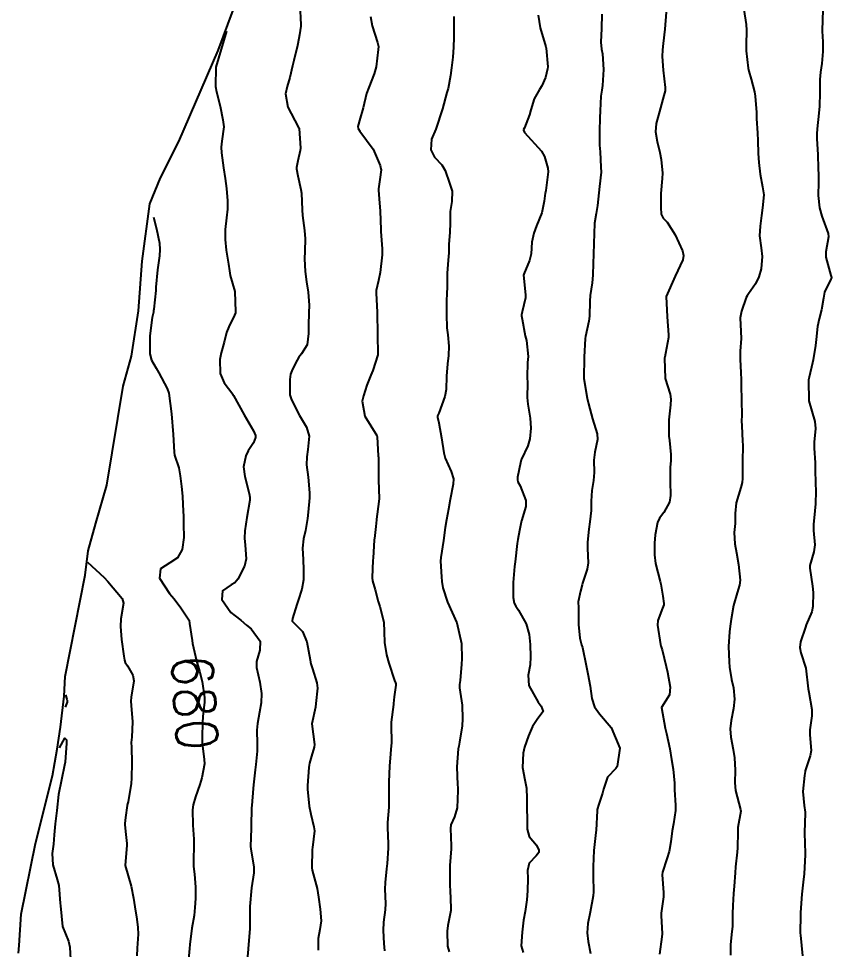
# Model space of a CAD drawing. Header units: metres. Extents: x 292545 to 299085, y 7450245 to 7463078.
# Drawn here: x 296328.5 to 296407.6, y 7460437.6 to 7460528.2 of the extents above; entities that cross this region are included whole.
import ezdxf
from ezdxf.enums import TextEntityAlignment as Align

# ---------------------------------------------------------------- set-up
doc = ezdxf.new("R2010")
doc.units = ezdxf.units.M
for name, color, linetype in [('Area', 45, 'Continuous'), ('Cotas', 45, 'Continuous'), ('Curvas de Nivel 1m', 11, 'Continuous'), ('Curvas de Nivel 5m', 15, 'Continuous')]:
    doc.layers.add(name, color=color, linetype=linetype)
doc.styles.add('Style-STANDARD', font='STANDARD.shx')

msp = doc.modelspace()

# ---------------------------------------------------------------- linework, layer by layer
at = {"layer": 'Area'}
msp.add_polyline3d([(296328.529, 7460437.281, 682.177), (296328.572, 7460438.016, 682.687), (296328.791, 7460441.077, 681.998), (296330.18, 7460447.94, 681.69), (296331.825, 7460454.535, 681.538), (296331.816, 7460454.526, 681.557), (296332.265, 7460457.132, 681.769), (296332.591, 7460459.259, 681.558), (296332.967, 7460462.279, 681.587), (296333.074, 7460464.186, 681.408), (296335.008, 7460474.065, 680.678), (296335.286, 7460476.431, 680.339), (296336.028, 7460479.112, 680.681), (296337.126, 7460482.822, 680.43), (296338.7, 7460492.444, 680.08), (296339.505, 7460495.367, 679.69), (296340.186, 7460499.773, 679.617), (296340.543, 7460504.599, 679.537), (296341.308, 7460510.2, 679.641), (296342.332, 7460512.714, 679.386), (296344.13, 7460516.239, 679.126), (296347.948, 7460525.117, 678.474), (296351.292, 7460534.112, 678.144)], dxfattribs=at)
at = {"layer": 'Curvas de Nivel 1m', "flags": 128}
for points, elevation in [([(296355.883, 7460529.6), (296355.987, 7460527.599), (296355.978, 7460527.482), (296355.848, 7460526.638), (296355.694, 7460525.743), (296355.662, 7460525.602), (296355.298, 7460524.125), (296355.19, 7460523.606), (296354.932, 7460522.478), (296354.655, 7460521.611), (296354.503, 7460520.892), (296354.738, 7460519.61), (296355.744, 7460517.696), (296355.801, 7460517.599), (296355.828, 7460517.513), (296355.962, 7460515.598), (296355.941, 7460515.376), (296355.704, 7460514.361), (296355.569, 7460513.728), (296355.567, 7460513.601), (296355.686, 7460512.902), (296355.982, 7460511.597), (296356.041, 7460511.222), (296356.133, 7460509.595), (296356.166, 7460509.066), (296356.346, 7460507.593), (296356.412, 7460506.795), (296356.385, 7460505.592), (296356.347, 7460504.837), (296356.405, 7460503.592), (296356.548, 7460502.606), (296356.695, 7460501.589), (296356.794, 7460500.334), (296356.775, 7460499.588), (296356.724, 7460498.378), (296356.747, 7460497.588), (296356.605, 7460496.476), (296356.062, 7460495.594), (296355.803, 7460495.271), (296355.469, 7460494.671), (296355.115, 7460493.948), (296354.994, 7460493.607), (296354.933, 7460493.093), (296354.908, 7460491.608), (296355.036, 7460491.213), (296355.422, 7460490.471), (296355.877, 7460489.595), (296356.533, 7460488.451), (296356.804, 7460487.586), (296356.66, 7460486.297), (296356.56, 7460485.588), (296356.559, 7460484.792), (296356.698, 7460483.586), (296356.85, 7460482.054), (296356.839, 7460481.585), (296356.701, 7460480.183), (296356.644, 7460479.586), (296356.451, 7460478.412), (296356.255, 7460477.59), (296356.157, 7460476.687), (296356.211, 7460475.59), (296356.255, 7460474.567), (296356.238, 7460473.59), (296356.102, 7460472.698), (296355.731, 7460471.595), (296355.589, 7460471.196), (296355.175, 7460469.843), (296355.132, 7460469.601), (296355.146, 7460469.574), (296355.172, 7460469.553), (296356.159, 7460468.591), (296356.583, 7460467.589), (296356.899, 7460465.811), (296356.929, 7460465.583), (296356.957, 7460465.418), (296357.117, 7460464.958), (296357.557, 7460463.575), (296357.597, 7460463.074), (296357.467, 7460461.576), (296357.422, 7460461.224), (296357.053, 7460459.58), (296357.307, 7460457.577), (296357.295, 7460457.311), (296357.016, 7460456.443), (296356.829, 7460455.759), (296356.799, 7460455.583), (296356.771, 7460455.354), (296356.637, 7460453.585), (296356.636, 7460453.241), (296356.816, 7460451.582), (296356.951, 7460450.811), (296357.261, 7460449.577), (296357.31, 7460449.195), (296357.127, 7460447.578), (296357.106, 7460447.382), (296357.068, 7460445.578), (296357.104, 7460445.354), (296357.578, 7460443.573), (296357.71, 7460442.716), (296357.873, 7460441.57), (296357.964, 7460440.431), (296357.839, 7460439.57), (296357.682, 7460438.694), (296357.674, 7460437.571)], 678), ([(296399.107, 7460529.088), (296399.332, 7460527.621), (296399.37, 7460527.085), (296399.313, 7460525.613), (296399.329, 7460525.085), (296399.526, 7460523.373), (296399.587, 7460523.082), (296399.802, 7460522.333), (296400.122, 7460521.077), (296400.202, 7460520.652), (296400.323, 7460519.074), (296400.336, 7460518.495), (296400.427, 7460517.073), (296400.458, 7460516.347), (296400.485, 7460515.072), (296400.572, 7460514.204), (296400.681, 7460513.07), (296400.905, 7460511.844), (296401.035, 7460511.066), (296400.93, 7460509.791), (296400.808, 7460509.068), (296400.697, 7460508.005), (296400.638, 7460507.07), (296400.774, 7460505.899), (296400.879, 7460505.067), (296400.782, 7460503.867), (296400.557, 7460503.07), (296400.219, 7460502.421), (296399.556, 7460501.434), (296399.408, 7460501.227), (296399.328, 7460501.082), (296398.863, 7460499.757), (296398.754, 7460499.088), (296398.817, 7460497.78), (296398.828, 7460497.087), (296398.739, 7460495.839), (296398.73, 7460495.088), (296398.811, 7460493.738), (296398.84, 7460493.089), (296398.855, 7460492.497), (296398.886, 7460491.088), (296398.891, 7460489.607), (296398.886, 7460489.088), (296398.893, 7460488.583), (296398.977, 7460487.086), (296398.989, 7460486.696), (296398.96, 7460485.086), (296398.964, 7460483.46), (296398.939, 7460483.086), (296398.813, 7460482.573), (296398.353, 7460481.094), (296398.256, 7460480.05), (296398.271, 7460479.095), (296398.171, 7460478.205), (296398.223, 7460477.096), (296398.4, 7460476.238), (296398.582, 7460475.09), (296398.729, 7460473.578), (296398.686, 7460473.088), (296398.442, 7460472.328), (296398.093, 7460471.096), (296397.859, 7460469.779), (296397.779, 7460469.101), (296397.719, 7460468.547), (296397.591, 7460467.103), (296397.662, 7460465.636), (296397.71, 7460465.101), (296397.906, 7460463.893), (296398.08, 7460463.095), (296398.181, 7460461.999), (296398.107, 7460461.094), (296397.88, 7460459.916), (296397.773, 7460459.099), (296397.834, 7460458.305), (296398.066, 7460457.094), (296398.2, 7460456.277), (296398.259, 7460455.097), (296398.223, 7460453.865), (296398.301, 7460453.097), (296398.78, 7460451.267), (296398.793, 7460451.092), (296398.521, 7460449.511), (296398.499, 7460449.094), (296398.47, 7460447.542), (296398.436, 7460447.095), (296398.297, 7460445.69), (296398.241, 7460445.096), (296398.155, 7460443.812), (296398.102, 7460443.098), (296398.014, 7460441.93), (296398.007, 7460441.098), (296397.999, 7460439.92), (296397.914, 7460439.099), (296397.805, 7460438.097), (296397.806, 7460437.1)], 672), ([(296362.785, 7460528.429), (296362.948, 7460527.514), (296363.463, 7460525.882), (296363.536, 7460525.504), (296363.532, 7460525.206), (296363.318, 7460523.507), (296363.139, 7460522.842), (296362.604, 7460521.522), (296362.393, 7460520.915), (296362.051, 7460519.527), (296361.99, 7460519.299), (296361.753, 7460518.518), (296361.552, 7460517.724), (296361.574, 7460517.532), (296361.74, 7460517.267), (296363.028, 7460515.517), (296363.699, 7460513.918), (296363.785, 7460513.6), (296363.794, 7460513.508), (296363.683, 7460512.565), (296363.552, 7460511.634), (296363.546, 7460511.511), (296363.654, 7460510.243), (296363.702, 7460509.509), (296363.762, 7460507.645), (296363.77, 7460507.508), (296363.896, 7460505.796), (296363.907, 7460505.505), (296363.892, 7460505.212), (296363.722, 7460503.508), (296363.565, 7460502.718), (296363.323, 7460501.745), (296363.309, 7460501.512), (296363.411, 7460499.635), (296363.412, 7460499.511), (296363.444, 7460497.571), (296363.443, 7460497.511), (296363.483, 7460495.51), (296362.998, 7460493.977), (296362.817, 7460493.516), (296362.411, 7460492.553), (296362.075, 7460491.524), (296361.973, 7460490.979), (296362.203, 7460489.522), (296363.385, 7460487.641), (296363.431, 7460487.509), (296363.529, 7460485.672), (296363.533, 7460485.507), (296363.549, 7460483.711), (296363.545, 7460483.508), (296363.546, 7460483.302), (296363.606, 7460481.507), (296363.591, 7460481.227), (296363.365, 7460479.509), (296363.354, 7460479.447), (296363.282, 7460478.808), (296363.145, 7460477.631), (296363.136, 7460477.511), (296363.029, 7460475.728), (296363.009, 7460475.512), (296362.934, 7460473.805), (296362.977, 7460473.512), (296363.21, 7460472.619), (296363.529, 7460471.507), (296363.694, 7460470.999), (296364.079, 7460469.501), (296364.116, 7460468.548), (296364.127, 7460467.5), (296364.323, 7460466.31), (296364.552, 7460465.496), (296365.106, 7460463.823), (296365.195, 7460463.58), (296365.221, 7460463.488), (296365.22, 7460463.369), (296365.084, 7460462.212), (296365.005, 7460461.559), (296365, 7460461.491), (296364.792, 7460459.756), (296364.773, 7460459.493), (296364.805, 7460457.723), (296364.795, 7460457.492), (296364.636, 7460455.866), (296364.612, 7460455.494), (296364.562, 7460453.92), (296364.56, 7460453.494), (296364.562, 7460451.899), (296364.541, 7460451.494), (296364.433, 7460450.002), (296364.417, 7460449.495), (296364.493, 7460447.919), (296364.501, 7460447.494), (296364.379, 7460446.006), (296364.318, 7460445.496), (296364.195, 7460444.171), (296364.177, 7460443.497), (296364.221, 7460442.124), (296364.195, 7460441.496), (296364.04, 7460440.282), (296364.014, 7460439.498), (296364.083, 7460438.214), (296364.142, 7460437.497)], 677), ([(296370.873, 7460528.42), (296370.887, 7460527.42), (296370.88, 7460526.387), (296370.859, 7460525.42), (296370.772, 7460524.472), (296370.651, 7460523.422), (296370.556, 7460522.672), (296370.314, 7460521.425), (296370.206, 7460521.007), (296369.763, 7460519.43), (296369.142, 7460517.439), (296368.697, 7460516.477), (296368.637, 7460515.446), (296369.008, 7460514.743), (296369.698, 7460513.968), (296370.03, 7460513.427), (296370.46, 7460512.208), (296370.711, 7460511.424), (296370.669, 7460510.413), (296370.517, 7460509.427), (296370.521, 7460508.316), (296370.49, 7460507.427), (296370.408, 7460506.225), (296370.38, 7460505.428), (296370.323, 7460504.698), (296370.225, 7460503.43), (296370.226, 7460502.097), (296370.207, 7460501.43), (296370.182, 7460500.792), (296370.169, 7460499.43), (296370.206, 7460498.126), (296370.288, 7460497.428), (296370.401, 7460496.336), (296370.357, 7460495.427), (296370.262, 7460494.637), (296370.178, 7460493.429), (296370.131, 7460492.12), (296370.014, 7460491.431), (296369.417, 7460489.821), (296369.3, 7460489.555), (296369.287, 7460489.441), (296369.405, 7460488.889), (296369.681, 7460487.436), (296369.9, 7460485.964), (296370.049, 7460485.43), (296370.632, 7460484.132), (296370.847, 7460483.417), (296370.824, 7460482.914), (296370.525, 7460481.422), (296370.372, 7460480.492), (296370.151, 7460479.427), (296370.026, 7460478.684), (296369.858, 7460477.431), (296369.601, 7460475.789), (296369.58, 7460475.435), (296369.693, 7460473.898), (296369.717, 7460473.435), (296369.805, 7460472.843), (296370.259, 7460471.429), (296371.173, 7460469.42), (296371.61, 7460467.413), (296371.642, 7460465.926), (296371.626, 7460465.412), (296371.502, 7460463.809), (296371.425, 7460463.415), (296371.422, 7460463.091), (296371.688, 7460461.411), (296371.735, 7460460.085), (296371.679, 7460459.411), (296371.435, 7460457.812), (296371.353, 7460457.415), (296371.299, 7460457.146), (296371.158, 7460455.418), (296371.237, 7460453.668), (296371.256, 7460453.416), (296371.274, 7460453.12), (296371.201, 7460451.416), (296370.944, 7460450.55), (296370.599, 7460449.761), (296370.553, 7460449.424), (296370.618, 7460447.72), (296370.612, 7460447.423), (296370.505, 7460445.807), (296370.491, 7460445.424), (296370.503, 7460443.787), (296370.518, 7460443.423), (296370.593, 7460441.675), (296370.573, 7460441.423), (296370.282, 7460439.965), (296370.229, 7460439.426), (296370.272, 7460437.951), (296370.415, 7460437.424)], 676), ([(296385.284, 7460528.656), (296385.261, 7460527.249), (296385.189, 7460525.903), (296385.258, 7460525.249), (296385.348, 7460524.767), (296385.431, 7460523.246), (296385.342, 7460521.694), (296385.271, 7460521.248), (296385.187, 7460520.659), (296385.103, 7460519.25), (296385.077, 7460518.571), (296385.048, 7460517.25), (296385.07, 7460515.91), (296385.108, 7460515.256), (296385.191, 7460513.762), (296385.2, 7460513.255), (296385.07, 7460511.865), (296384.985, 7460511.257), (296384.872, 7460510.041), (296384.741, 7460509.259), (296384.583, 7460508.31), (296384.535, 7460507.261), (296384.518, 7460506.352), (296384.461, 7460505.261), (296384.433, 7460504.419), (296384.416, 7460503.262), (296384.339, 7460502.488), (296384.144, 7460501.264), (296384.101, 7460500.708), (296384.078, 7460499.264), (296384.022, 7460498.761), (296383.696, 7460497.268), (296383.674, 7460497.095), (296383.551, 7460495.269), (296383.547, 7460495.205), (296383.533, 7460493.269), (296383.542, 7460493.179), (296383.849, 7460491.266), (296383.968, 7460490.721), (296384.384, 7460489.26), (296384.829, 7460487.818), (296384.869, 7460487.255), (296384.594, 7460486.034), (296384.516, 7460485.258), (296384.544, 7460484.059), (296384.466, 7460483.259), (296384.301, 7460482.282), (296384.25, 7460481.261), (296384.228, 7460480.336), (296384.125, 7460479.262), (296384.021, 7460478.523), (296383.881, 7460477.264), (296383.881, 7460476.639), (296383.944, 7460475.263), (296383.856, 7460474.645), (296383.398, 7460473.268), (296383.356, 7460473.134), (296383.212, 7460472.509), (296382.992, 7460471.477), (296382.991, 7460471.273), (296382.997, 7460471.079), (296382.999, 7460469.273), (296383.153, 7460467.942), (296383.315, 7460467.268), (296383.384, 7460467.024), (296383.763, 7460465.264), (296383.919, 7460464.458), (296384.142, 7460463.26), (296384.295, 7460462.047), (296384.558, 7460461.255), (296385.066, 7460460.569), (296386.203, 7460459.238), (296387.033, 7460457.23), (296386.785, 7460455.454), (296386.634, 7460455.234), (296385.842, 7460454.394), (296385.44, 7460453.245), (296385.361, 7460452.863), (296384.959, 7460451.683), (296384.848, 7460451.358), (296384.829, 7460451.252), (296384.824, 7460451.125), (296384.716, 7460449.253), (296384.692, 7460449.015), (296384.511, 7460447.256), (296384.436, 7460445.711), (296384.434, 7460445.257), (296384.436, 7460444.814), (296384.474, 7460443.256), (296384.451, 7460442.849), (296384.157, 7460441.26), (296383.919, 7460440.172), (296383.841, 7460439.265), (296383.952, 7460438.41), (296384.168, 7460437.259)], 674), ([(296391.539, 7460528.834), (296391.397, 7460527.177), (296391.246, 7460525.775), (296391.187, 7460525.18), (296391.16, 7460524.514), (296391.236, 7460523.179), (296391.455, 7460521.508), (296391.445, 7460521.175), (296391.323, 7460520.722), (296390.878, 7460519.183), (296390.576, 7460518.012), (296390.509, 7460517.189), (296390.667, 7460516.248), (296390.914, 7460515.182), (296391.04, 7460514.513), (296391.185, 7460513.178), (296391.156, 7460512.646), (296391.014, 7460511.18), (296391.012, 7460509.821), (296391.052, 7460509.179), (296391.264, 7460508.8), (296391.635, 7460508.392), (296392.411, 7460507.162), (296393.135, 7460505.619), (296393.235, 7460505.155), (296393.157, 7460504.725), (296392.423, 7460503.167), (296391.553, 7460501.18), (296391.647, 7460499.178), (296391.781, 7460497.451), (296391.766, 7460497.176), (296391.487, 7460495.635), (296391.397, 7460495.267), (296391.385, 7460495.181), (296391.453, 7460493.18), (296391.92, 7460491.655), (296391.988, 7460491.172), (296391.962, 7460490.634), (296391.795, 7460489.174), (296391.802, 7460487.588), (296391.852, 7460487.173), (296392.008, 7460485.809), (296391.99, 7460485.171), (296391.945, 7460484.58), (296391.943, 7460483.171), (296391.975, 7460481.826), (296391.866, 7460481.172), (296391.303, 7460480.156), (296390.885, 7460479.596), (296390.688, 7460479.186), (296390.466, 7460477.997), (296390.414, 7460477.188), (296390.417, 7460476.023), (296390.514, 7460475.187), (296390.949, 7460473.451), (296391.008, 7460473.182), (296391.201, 7460472.011), (296391.315, 7460471.299), (296391.305, 7460471.178), (296391.19, 7460470.849), (296390.72, 7460469.642), (296390.689, 7460469.185), (296391.001, 7460467.325), (296391.033, 7460467.181), (296391.139, 7460466.802), (296391.544, 7460465.176), (296391.663, 7460464.629), (296391.929, 7460463.172), (296391.856, 7460462.408), (296391.073, 7460461.18), (296391.448, 7460459.176), (296391.568, 7460458.652), (296391.895, 7460457.171), (296392.07, 7460456.112), (296392.211, 7460455.168), (296392.336, 7460453.82), (296392.351, 7460453.166), (296392.453, 7460451.673), (296392.457, 7460451.165), (296392.25, 7460449.857), (296392.12, 7460449.168), (296391.983, 7460448.109), (296391.825, 7460447.171), (296391.614, 7460446.461), (296391.194, 7460445.177), (296391.165, 7460444.893), (296391.29, 7460443.176), (296391.273, 7460442.76), (296391.061, 7460441.178), (296391.053, 7460440.955), (296391.137, 7460439.177), (296391.128, 7460438.858), (296390.88, 7460437.179)], 673), ([(296406.771, 7460528.997), (296406.756, 7460528.11), (296406.728, 7460526.997), (296406.783, 7460525.937), (296406.8, 7460524.995), (296406.674, 7460523.85), (296406.55, 7460522.999), (296406.504, 7460522.298), (296406.491, 7460520.999), (296406.465, 7460519.694), (296406.409, 7460519), (296406.222, 7460517.477), (296406.196, 7460517.003), (296406.214, 7460516.525), (296406.285, 7460515.001), (296406.326, 7460513.627), (296406.36, 7460513), (296406.377, 7460512.305), (296406.323, 7460511), (296406.456, 7460509.803), (296406.697, 7460508.999), (296407.306, 7460507.314), (296407.341, 7460506.993), (296407.079, 7460505.517), (296407.083, 7460504.995), (296407.575, 7460503.227), (296407.618, 7460503.034), (296407.618, 7460502.989), (296407.572, 7460502.859), (296406.953, 7460501.602), (296406.838, 7460500.997), (296406.648, 7460499.887), (296406.421, 7460499.001), (296406.277, 7460498.241), (296406.149, 7460497.004), (296406.08, 7460496.418), (296405.834, 7460495.006), (296405.774, 7460494.703), (296405.456, 7460493.312), (296405.404, 7460493.06), (296405.403, 7460493.01), (296405.433, 7460491.01), (296406.001, 7460489.004), (296406.072, 7460488.327), (296405.954, 7460487.004), (296405.95, 7460486.431), (296406.027, 7460485.003), (296406.036, 7460484.32), (296406.068, 7460483.003), (296406.094, 7460482.233), (296406.067, 7460481.002), (296405.999, 7460480.306), (296405.865, 7460479.004), (296405.888, 7460478.393), (296406.01, 7460477.003), (296405.918, 7460476.342), (296405.531, 7460475.007), (296405.52, 7460474.725), (296405.779, 7460473.004), (296405.832, 7460472.378), (296405.805, 7460471.004), (296405.709, 7460470.484), (296405.175, 7460469.223), (296405.085, 7460469.011), (296404.609, 7460467.56), (296404.548, 7460467.019), (296404.637, 7460466.517), (296405.123, 7460465.01), (296405.368, 7460463.007), (296405.42, 7460462.685), (296405.705, 7460461.004), (296405.707, 7460460.363), (296405.53, 7460459.005), (296405.536, 7460458.514), (296405.641, 7460457.004), (296405.544, 7460456.478), (296405.08, 7460455.009), (296405.063, 7460454.949), (296404.999, 7460454.575), (296404.849, 7460453.012), (296404.963, 7460451.651), (296405.059, 7460451.009), (296405.067, 7460450.893), (296404.993, 7460449.009), (296404.994, 7460448.947), (296405.08, 7460447.008), (296405.079, 7460446.84), (296404.969, 7460445.009), (296404.875, 7460444.2), (296404.735, 7460443.021), (296404.625, 7460441.233), (296404.625, 7460441.022), (296404.594, 7460439.243), (296404.604, 7460439.022), (296404.793, 7460437.02)], 671), ([(296348.773, 7460526.99), (296347.715, 7460523.501), (296347.693, 7460521.593), (296347.784, 7460521.086), (296348.138, 7460519.686), (296348.416, 7460518.356), (296348.488, 7460517.689), (296348.311, 7460516.274), (296348.237, 7460515.692), (296348.268, 7460515.138), (296348.482, 7460513.688), (296348.643, 7460512.646), (296348.772, 7460511.684), (296348.845, 7460510.493), (296348.851, 7460509.682), (296348.766, 7460508.815), (296348.633, 7460507.685), (296348.635, 7460506.706), (296348.724, 7460505.683), (296348.939, 7460504.324), (296349.036, 7460503.678), (296349.116, 7460503.225), (296349.553, 7460501.67), (296349.639, 7460499.669), (296349.626, 7460499.574), (296349.528, 7460499.342), (296348.974, 7460498.215), (296348.772, 7460497.681), (296348.527, 7460496.718), (296348.249, 7460495.689), (296348.115, 7460495.049), (296348.139, 7460493.69), (296348.526, 7460492.766), (296349.359, 7460491.671), (296349.388, 7460491.626), (296349.432, 7460491.55), (296350.48, 7460489.659), (296351.39, 7460488.117), (296351.575, 7460487.648), (296351.576, 7460487.453), (296351.376, 7460486.943), (296350.881, 7460486.142), (296350.632, 7460485.657), (296350.421, 7460484.59), (296350.531, 7460483.658), (296350.977, 7460481.994), (296351.038, 7460481.653), (296351.023, 7460481.367), (296350.75, 7460479.658), (296350.556, 7460478.378), (296350.512, 7460477.661), (296350.566, 7460476.97), (296350.686, 7460475.658), (296350.501, 7460474.926), (296349.849, 7460473.671), (296349.567, 7460473.325), (296349.214, 7460473.114), (296348.357, 7460472.537), (296348.289, 7460471.689), (296349.18, 7460470.434), (296349.596, 7460470.093), (296350.138, 7460469.666), (296350.719, 7460469.207), (296351.165, 7460468.844), (296352.029, 7460467.641), (296352.01, 7460466.772), (296351.676, 7460465.644), (296351.69, 7460465.072), (296352.004, 7460463.641), (296352.168, 7460462.558), (296352.136, 7460461.639), (296351.97, 7460460.734), (296351.775, 7460459.643), (296351.726, 7460458.963), (296351.74, 7460457.643), (296351.732, 7460456.933), (296351.607, 7460455.644), (296351.535, 7460455.107), (296351.374, 7460453.646), (296351.338, 7460453.287), (296351.208, 7460451.648), (296351.201, 7460451.406), (296351.161, 7460449.648), (296351.151, 7460449.427), (296351.109, 7460447.648), (296351.126, 7460447.431), (296351.413, 7460445.645), (296351.415, 7460445.107), (296351.176, 7460443.647), (296351.02, 7460441.833), (296351.014, 7460441.657), (296351.02, 7460441.478), (296351.025, 7460439.657), (296350.863, 7460437.728), (296350.857, 7460437.659), (296350.782, 7460436.594)], 679), ([(296335.243, 7460475.34), (296336.856, 7460473.824), (296337.217, 7460473.445), (296338.602, 7460471.799), (296338.721, 7460471.329), (296338.473, 7460469.8), (296338.439, 7460469.074), (296338.541, 7460467.799), (296338.754, 7460466.17), (296338.818, 7460465.795), (296338.896, 7460465.569), (296339.117, 7460465.233), (296339.658, 7460464.342), (296339.739, 7460463.79), (296339.482, 7460462.189), (296339.45, 7460461.794), (296339.494, 7460461.376), (296339.615, 7460459.792), (296339.535, 7460458.289), (296339.49, 7460457.793), (296339.498, 7460457.321), (296339.541, 7460455.792), (296339.51, 7460454.314), (296339.486, 7460453.792), (296339.181, 7460452.012), (296339.129, 7460451.798), (296339.104, 7460451.655), (296338.943, 7460450.467), (296338.853, 7460449.882), (296338.851, 7460449.801), (296338.926, 7460449.133), (296339.053, 7460447.937), (296339.053, 7460447.798), (296338.893, 7460445.8), (296339.472, 7460443.791), (296339.702, 7460442.638), (296339.829, 7460441.785), (296340.017, 7460440.59), (296340.136, 7460439.78), (296340.156, 7460439.129), (296340.059, 7460437.781), (296340.023, 7460437.019)], 681), ([(296333.093, 7460462.42), (296333.225, 7460462.009), (296333.256, 7460461.867), (296333.245, 7460461.703), (296333.073, 7460461.2)], 682), ([(296332.503, 7460457.27), (296333.036, 7460458.203), (296333.194, 7460458.027), (296333.197, 7460457.868), (296333.185, 7460457.713), (296333.06, 7460455.869), (296333, 7460455.563), (296332.395, 7460452.729), (296332.248, 7460451.173), (296332.1, 7460449.878), (296331.993, 7460448.809), (296331.919, 7460447.88), (296331.802, 7460446.983), (296331.859, 7460445.88), (296332.293, 7460444.455), (296332.442, 7460443.874), (296332.58, 7460442.139), (296332.597, 7460441.872), (296332.813, 7460439.87), (296333.391, 7460438.454), (296333.498, 7460437.859), (296333.577, 7460436.654)], 682)]:
    msp.add_lwpolyline(points, dxfattribs=dict(at, elevation=elevation))
at = {"layer": 'Curvas de Nivel 5m', "flags": 128}
for points, elevation in [([(296379.093, 7460528.54), (296379.285, 7460527.326), (296379.835, 7460525.457), (296379.864, 7460525.32), (296380.014, 7460523.516), (296380.007, 7460523.317), (296379.805, 7460522.481), (296379.456, 7460521.664), (296379.226, 7460521.326), (296378.691, 7460520.419), (296378.364, 7460519.334), (296378.229, 7460518.864), (296377.745, 7460517.596), (296377.671, 7460517.414), (296377.664, 7460517.341), (296377.74, 7460517.141), (296379.411, 7460515.323), (296379.708, 7460514.783), (296380.03, 7460513.648), (296380.049, 7460513.315), (296379.83, 7460511.473), (296379.792, 7460511.318), (296379.77, 7460511.22), (296379.66, 7460510.462), (296379.479, 7460509.488), (296379.43, 7460509.322), (296378.916, 7460508.041), (296378.65, 7460507.33), (296378.479, 7460506.466), (296378.39, 7460505.332), (296378.245, 7460504.682), (296377.676, 7460503.339), (296377.666, 7460503.245), (296377.86, 7460501.337), (296377.84, 7460501.046), (296377.528, 7460499.682), (296377.467, 7460499.397), (296377.465, 7460499.341), (296377.47, 7460499.289), (296377.519, 7460498.969), (296377.834, 7460497.337), (296377.938, 7460496.896), (296378.112, 7460495.334), (296378.043, 7460494.766), (296378.007, 7460493.334), (296378.042, 7460492.739), (296378.022, 7460491.334), (296378.075, 7460490.685), (296378.316, 7460489.331), (296378.367, 7460488.362), (296378.264, 7460487.331), (296378.071, 7460486.638), (296377.464, 7460485.339), (296377.435, 7460485.266), (296377.358, 7460485.003), (296377.074, 7460483.607), (296377.067, 7460483.344), (296377.121, 7460483.134), (296377.327, 7460482.745), (296377.895, 7460481.334), (296377.899, 7460480.742), (296377.464, 7460479.338), (296377.429, 7460479.201), (296377.279, 7460478.409), (296377.094, 7460477.514), (296377.067, 7460477.343), (296377.043, 7460477.126), (296376.849, 7460475.346), (296376.792, 7460474.9), (296376.649, 7460473.349), (296376.667, 7460471.882), (296376.758, 7460471.347), (296376.902, 7460471.056), (296377.186, 7460470.664), (296377.914, 7460469.333), (296378.206, 7460468.281), (296378.297, 7460467.328), (296378.333, 7460466.126), (296378.294, 7460465.328), (296378.126, 7460464.316), (296378.192, 7460463.329), (296379.079, 7460461.718), (296379.365, 7460461.317), (296379.584, 7460460.799), (296379.061, 7460460.112), (296378.548, 7460459.328), (296378.139, 7460458.428), (296377.754, 7460457.339), (296377.619, 7460456.746), (296377.57, 7460455.341), (296377.788, 7460454.135), (296377.937, 7460453.336), (296377.977, 7460452.325), (296377.987, 7460451.334), (296378.005, 7460450.395), (296378.025, 7460449.334), (296378.215, 7460448.62), (296378.917, 7460447.776), (296379.135, 7460447.318), (296379.137, 7460447.091), (296378.904, 7460446.75), (296378.194, 7460446.03), (296378.048, 7460445.333), (296378.074, 7460444.531), (296378.06, 7460443.332), (296377.982, 7460442.461), (296377.809, 7460441.336), (296377.663, 7460440.505), (296377.514, 7460439.339), (296377.438, 7460437.979), (296377.639, 7460437.337)], 675), ([(296341.643, 7460508.88), (296341.949, 7460507.765), (296342.224, 7460506.375), (296342.27, 7460505.76), (296342.231, 7460505.122), (296342.028, 7460503.763), (296341.887, 7460502.096), (296341.872, 7460501.765), (296341.703, 7460499.936), (296341.669, 7460499.768), (296341.639, 7460499.661), (296341.523, 7460499.142), (296341.293, 7460497.361), (296341.294, 7460495.584), (296341.475, 7460494.969), (296341.917, 7460494.213), (296342.171, 7460493.759), (296342.98, 7460492.215), (296343.143, 7460491.753), (296343.413, 7460489.75), (296343.554, 7460487.747), (296343.658, 7460486.037), (296343.714, 7460485.745), (296344.11, 7460484.498), (296344.255, 7460483.736), (296344.383, 7460482.678), (296344.475, 7460481.733), (296344.519, 7460480.946), (296344.558, 7460479.731), (296344.59, 7460479.035), (296344.61, 7460477.73), (296344.446, 7460476.541), (296343.994, 7460475.739), (296343.238, 7460475.253), (296342.32, 7460474.672), (296342.233, 7460473.76), (296343.201, 7460472.284), (296343.663, 7460471.743), (296344.321, 7460470.869), (296345.107, 7460469.721), (296345.125, 7460469.673), (296345.169, 7460469.344), (296345.403, 7460467.718), (296345.453, 7460467.412), (296345.825, 7460465.713), (296346.12, 7460464.703), (296346.378, 7460463.707), (296346.631, 7460462.161), (296346.632, 7460461.705), (296346.456, 7460460.312), (296346.431, 7460459.706), (296346.403, 7460458.343), (296346.404, 7460457.706), (296346.601, 7460456.112), (296346.613, 7460455.704), (296346.358, 7460454.337), (296346.164, 7460453.708), (296345.729, 7460452.477), (296345.517, 7460451.722), (296345.46, 7460451.217), (296345.489, 7460449.722), (296345.573, 7460448.374), (296345.577, 7460447.72), (296345.534, 7460446.355), (296345.551, 7460445.72), (296345.632, 7460444.968), (296345.748, 7460443.717), (296345.737, 7460442.602), (296345.693, 7460441.717), (296345.608, 7460440.942), (296345.395, 7460439.721), (296345.205, 7460438.131), (296345.171, 7460437.724), (296345.007, 7460435.958)], 680)]:
    msp.add_lwpolyline(points, dxfattribs=dict(at, elevation=elevation))

# ---------------------------------------------------------------- texts
at = {"layer": 'Cotas', "style": 'Style-STANDARD'}
msp.add_text('680', height=4, rotation=273.80176, dxfattribs=at).set_placement((296345.665, 7460461.671, 680), align=Align.MIDDLE_CENTER)

doc.saveas('drawing.dxf')
